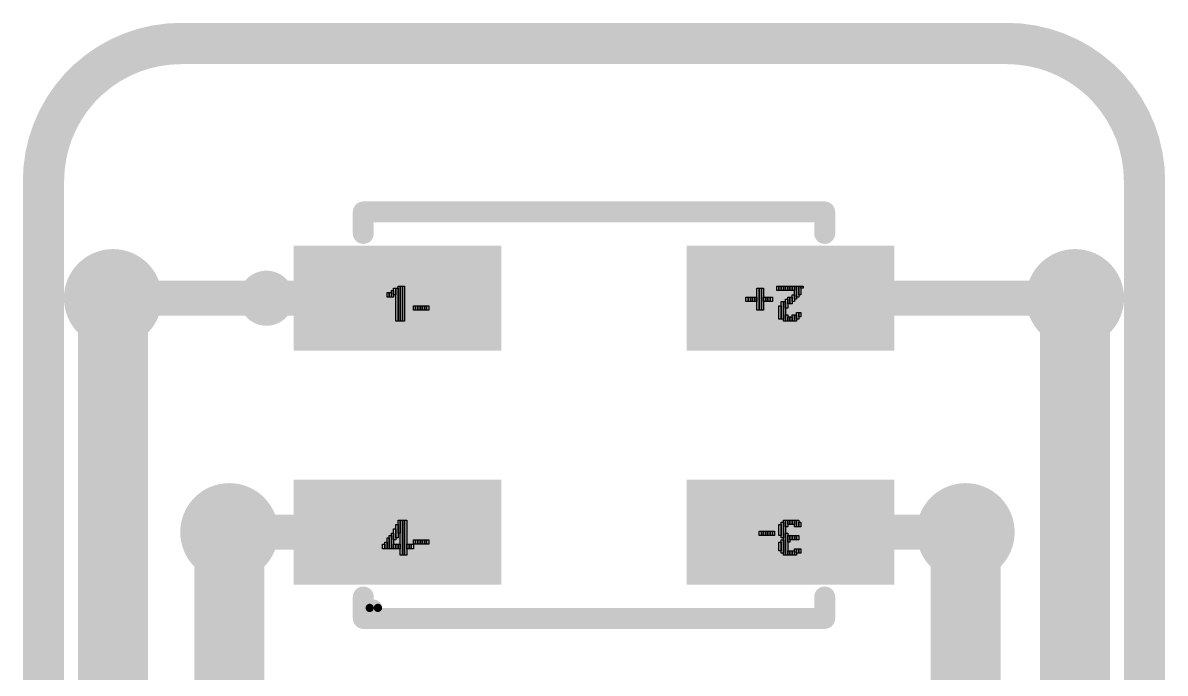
# Model space of a CAD drawing. Header units: millimetres. Extents: x 40.1 to 48.5, y 25.2 to 70.5.
# Drawn here: x 40.25 to 48.55, y 65.83 to 70.55 of the extents above; entities that cross this region are included whole.
import ezdxf

# ---------------------------------------------------------------- set-up
doc = ezdxf.new("R2010")
doc.units = ezdxf.units.MM
for name, color, linetype in [('BottomLayer', 5, 'Continuous'), ('BottomSolder', 6, 'Continuous'), ('Mechanical1', 6, 'Continuous'), ('Mechanical15', 56, 'Continuous'), ('MidLayer2', 76, 'Continuous'), ('MultiLayer', 9, 'Continuous'), ('TopLayer', 1, 'Continuous'), ('TopOverlay', 2, 'Continuous'), ('TopPaste', 8, 'Continuous'), ('TopSolder', 216, 'Continuous')]:
    doc.layers.add(name, color=color, linetype=linetype)

# ---------------------------------------------------------------- blocks, each defined once
blk = doc.blocks.new('LED_SMD_4P_L3_2_W2_8_P1_70_TL_13')
at = {"layer": 'Mechanical15'}
for p, q in [((-1.456, 0.874), (-1.456, 0.922)), ((-1.456, 0.922), (-1.44, 0.922)), ((-1.44, 0.682), (-1.44, 0.922)), ((-1.44, 0.922), (-1.424, 0.922)), ((-1.44, 0.922), (-1.44, 0.874)), ((-1.424, 0.682), (-1.424, 0.938)), ((-1.424, 0.938), (-1.408, 0.938)), ((-1.424, 0.922), (-1.424, 0.682)), ((-1.408, 0.682), (-1.408, 0.938)), ((-1.408, 0.938), (-1.392, 0.938)), ((-1.408, 0.938), (-1.408, 0.682)), ((-1.392, 0.682), (-1.392, 0.938)), ((-1.392, 0.938), (-1.376, 0.938)), ((-1.392, 0.938), (-1.392, 0.682)), ((-1.376, 0.938), (-1.376, 0.682)), ((1.184, 0.762), (1.184, 0.922)), ((1.184, 0.922), (1.2, 0.922)), ((1.2, 0.762), (1.2, 0.922)), ((1.2, 0.922), (1.216, 0.922)), ((1.2, 0.922), (1.2, 0.762)), ((1.216, 0.762), (1.216, 0.922)), ((1.216, 0.922), (1.232, 0.922)), ((1.216, 0.922), (1.216, 0.762)), ((1.232, 0.922), (1.232, 0.762)), ((1.328, 0.906), (1.328, 0.938)), ((1.328, 0.938), (1.344, 0.938)), ((1.344, 0.906), (1.344, 0.938)), ((1.344, 0.938), (1.36, 0.938)), ((1.344, 0.938), (1.344, 0.906)), ((1.36, 0.906), (1.36, 0.938)), ((1.36, 0.938), (1.376, 0.938)), ((1.36, 0.938), (1.36, 0.906)), ((1.376, 0.906), (1.376, 0.938)), ((1.376, 0.938), (1.392, 0.938)), ((1.376, 0.938), (1.376, 0.906)), ((1.392, 0.906), (1.392, 0.938)), ((1.392, 0.938), (1.408, 0.938)), ((1.392, 0.938), (1.392, 0.906)), ((1.408, 0.906), (1.408, 0.938)), ((1.408, 0.938), (1.424, 0.938)), ((1.408, 0.938), (1.408, 0.906)), ((1.424, 0.906), (1.424, 0.938)), ((1.424, 0.938), (1.44, 0.938)), ((1.424, 0.938), (1.424, 0.906)), ((1.44, 0.906), (1.44, 0.938)), ((1.44, 0.938), (1.456, 0.938)), ((1.44, 0.938), (1.44, 0.906)), ((1.456, 0.842), (1.456, 0.938)), ((1.456, 0.938), (1.472, 0.938)), ((1.456, 0.938), (1.456, 0.906)), ((1.472, 0.858), (1.472, 0.938)), ((1.472, 0.938), (1.488, 0.938)), ((1.472, 0.938), (1.472, 0.842)), ((1.488, 0.874), (1.488, 0.938)), ((1.488, 0.938), (1.504, 0.938)), ((1.488, 0.938), (1.488, 0.858)), ((1.504, 0.922), (1.504, 0.938)), ((1.504, 0.938), (1.52, 0.938)), ((1.504, 0.938), (1.504, 0.874)), ((1.52, 0.922), (1.504, 0.922)), ((1.52, 0.938), (1.52, 0.922)), ((-1.504, 0.858), (-1.504, 0.89)), ((-1.504, 0.89), (-1.488, 0.89)), ((-1.488, 0.858), (-1.504, 0.858)), ((-1.488, 0.858), (-1.488, 0.89)), ((-1.488, 0.89), (-1.472, 0.89)), ((-1.488, 0.89), (-1.488, 0.858)), ((-1.472, 0.858), (-1.488, 0.858)), ((-1.472, 0.858), (-1.472, 0.906)), ((-1.472, 0.906), (-1.456, 0.906)), ((-1.472, 0.89), (-1.472, 0.858)), ((-1.456, 0.858), (-1.472, 0.858)), ((-1.456, 0.906), (-1.456, 0.858)), ((-1.44, 0.874), (-1.456, 0.874)), ((1.104, 0.826), (1.104, 0.858)), ((1.104, 0.858), (1.12, 0.858)), ((1.12, 0.826), (1.12, 0.858)), ((1.12, 0.858), (1.136, 0.858)), ((1.12, 0.858), (1.12, 0.826)), ((1.136, 0.826), (1.136, 0.858)), ((1.136, 0.858), (1.152, 0.858)), ((1.136, 0.858), (1.136, 0.826)), ((1.152, 0.826), (1.152, 0.858)), ((1.152, 0.858), (1.168, 0.858)), ((1.152, 0.858), (1.152, 0.826)), ((1.168, 0.826), (1.168, 0.858)), ((1.168, 0.858), (1.184, 0.858)), ((1.168, 0.858), (1.168, 0.826)), ((1.184, 0.858), (1.184, 0.826)), ((1.232, 0.826), (1.232, 0.858)), ((1.232, 0.858), (1.248, 0.858)), ((1.248, 0.826), (1.248, 0.858)), ((1.248, 0.858), (1.264, 0.858)), ((1.248, 0.858), (1.248, 0.826)), ((1.264, 0.826), (1.264, 0.858)), ((1.264, 0.858), (1.28, 0.858)), ((1.264, 0.858), (1.264, 0.826)), ((1.28, 0.826), (1.28, 0.858)), ((1.28, 0.858), (1.296, 0.858)), ((1.28, 0.858), (1.28, 0.826)), ((1.296, 0.858), (1.296, 0.826)), ((1.344, 0.906), (1.328, 0.906)), ((1.36, 0.906), (1.344, 0.906)), ((1.376, 0.906), (1.36, 0.906)), ((1.392, 0.906), (1.376, 0.906)), ((1.408, 0.906), (1.392, 0.906)), ((1.392, 0.778), (1.392, 0.842)), ((1.392, 0.842), (1.408, 0.842)), ((1.424, 0.906), (1.408, 0.906)), ((1.408, 0.81), (1.408, 0.858)), ((1.408, 0.858), (1.424, 0.858)), ((1.408, 0.842), (1.408, 0.778)), ((1.44, 0.906), (1.424, 0.906)), ((1.424, 0.81), (1.424, 0.858)), ((1.424, 0.858), (1.44, 0.858)), ((1.424, 0.858), (1.424, 0.81)), ((1.456, 0.906), (1.44, 0.906)), ((1.44, 0.826), (1.44, 0.874)), ((1.44, 0.874), (1.456, 0.874)), ((1.44, 0.858), (1.44, 0.81)), ((1.456, 0.874), (1.456, 0.826)), ((1.472, 0.842), (1.456, 0.842)), ((1.488, 0.858), (1.472, 0.858)), ((1.504, 0.874), (1.488, 0.874)), ((-1.312, 0.762), (-1.312, 0.794)), ((-1.312, 0.794), (-1.296, 0.794)), ((-1.296, 0.762), (-1.312, 0.762)), ((-1.296, 0.762), (-1.296, 0.794)), ((-1.296, 0.794), (-1.28, 0.794)), ((-1.296, 0.794), (-1.296, 0.762)), ((-1.28, 0.762), (-1.296, 0.762)), ((-1.28, 0.762), (-1.28, 0.794)), ((-1.28, 0.794), (-1.264, 0.794)), ((-1.28, 0.794), (-1.28, 0.762)), ((-1.264, 0.762), (-1.28, 0.762)), ((-1.264, 0.762), (-1.264, 0.794)), ((-1.264, 0.794), (-1.248, 0.794)), ((-1.264, 0.794), (-1.264, 0.762)), ((-1.248, 0.762), (-1.264, 0.762)), ((-1.248, 0.762), (-1.248, 0.794)), ((-1.248, 0.794), (-1.232, 0.794)), ((-1.248, 0.794), (-1.248, 0.762)), ((-1.232, 0.762), (-1.248, 0.762)), ((-1.232, 0.762), (-1.232, 0.794)), ((-1.232, 0.794), (-1.216, 0.794)), ((-1.232, 0.794), (-1.232, 0.762)), ((-1.216, 0.762), (-1.232, 0.762)), ((-1.216, 0.762), (-1.216, 0.794)), ((-1.216, 0.794), (-1.2, 0.794)), ((-1.216, 0.794), (-1.216, 0.762)), ((-1.2, 0.762), (-1.216, 0.762)), ((-1.2, 0.794), (-1.2, 0.762)), ((1.12, 0.826), (1.104, 0.826)), ((1.136, 0.826), (1.12, 0.826)), ((1.152, 0.826), (1.136, 0.826)), ((1.168, 0.826), (1.152, 0.826)), ((1.184, 0.826), (1.168, 0.826)), ((1.2, 0.762), (1.184, 0.762)), ((1.216, 0.762), (1.2, 0.762)), ((1.232, 0.762), (1.216, 0.762)), ((1.248, 0.826), (1.232, 0.826)), ((1.264, 0.826), (1.248, 0.826)), ((1.28, 0.826), (1.264, 0.826)), ((1.296, 0.826), (1.28, 0.826)), ((1.344, 0.698), (1.344, 0.794)), ((1.344, 0.794), (1.36, 0.794)), ((1.36, 0.698), (1.36, 0.826)), ((1.36, 0.826), (1.376, 0.826)), ((1.36, 0.794), (1.36, 0.698)), ((1.376, 0.682), (1.376, 0.826)), ((1.376, 0.826), (1.392, 0.826)), ((1.376, 0.826), (1.376, 0.698)), ((1.392, 0.826), (1.392, 0.682)), ((1.408, 0.778), (1.392, 0.778)), ((1.424, 0.81), (1.408, 0.81)), ((1.44, 0.81), (1.424, 0.81)), ((1.456, 0.826), (1.44, 0.826)), ((-1.424, 0.682), (-1.44, 0.682)), ((-1.408, 0.682), (-1.424, 0.682)), ((-1.392, 0.682), (-1.408, 0.682)), ((-1.376, 0.682), (-1.392, 0.682)), ((1.36, 0.698), (1.344, 0.698)), ((1.376, 0.698), (1.36, 0.698)), ((1.392, 0.682), (1.376, 0.682)), ((1.392, 0.682), (1.392, 0.73)), ((1.392, 0.73), (1.408, 0.73)), ((1.408, 0.682), (1.392, 0.682)), ((1.408, 0.73), (1.408, 0.682)), ((1.408, 0.682), (1.408, 0.714)), ((1.408, 0.714), (1.424, 0.714)), ((1.424, 0.682), (1.408, 0.682)), ((1.424, 0.682), (1.424, 0.714)), ((1.424, 0.714), (1.44, 0.714)), ((1.424, 0.714), (1.424, 0.682)), ((1.44, 0.682), (1.424, 0.682)), ((1.44, 0.682), (1.44, 0.73)), ((1.44, 0.73), (1.456, 0.73)), ((1.44, 0.714), (1.44, 0.682)), ((1.456, 0.682), (1.44, 0.682)), ((1.456, 0.682), (1.456, 0.73)), ((1.456, 0.73), (1.472, 0.73)), ((1.456, 0.73), (1.456, 0.682)), ((1.472, 0.682), (1.456, 0.682)), ((1.472, 0.698), (1.472, 0.746)), ((1.472, 0.746), (1.488, 0.746)), ((1.472, 0.73), (1.472, 0.682)), ((1.488, 0.698), (1.472, 0.698)), ((1.488, 0.714), (1.488, 0.746)), ((1.488, 0.746), (1.504, 0.746)), ((1.488, 0.746), (1.488, 0.698)), ((1.504, 0.714), (1.488, 0.714)), ((1.504, 0.746), (1.504, 0.714)), ((-1.456, -0.906), (-1.456, -0.826)), ((-1.456, -0.826), (-1.44, -0.826)), ((-1.44, -0.89), (-1.44, -0.794)), ((-1.44, -0.794), (-1.424, -0.794)), ((-1.44, -0.826), (-1.44, -0.906)), ((-1.424, -0.858), (-1.424, -0.762)), ((-1.424, -0.762), (-1.408, -0.762)), ((-1.424, -0.794), (-1.424, -0.89)), ((-1.408, -1.018), (-1.408, -0.762)), ((-1.408, -0.762), (-1.392, -0.762)), ((-1.408, -0.762), (-1.408, -0.858)), ((-1.392, -1.018), (-1.392, -0.762)), ((-1.392, -0.762), (-1.376, -0.762)), ((-1.392, -0.762), (-1.392, -1.018)), ((-1.376, -1.018), (-1.376, -0.762)), ((-1.376, -0.762), (-1.36, -0.762)), ((-1.376, -0.762), (-1.376, -1.018)), ((-1.36, -0.762), (-1.36, -1.018)), ((1.344, -0.874), (1.344, -0.794)), ((1.344, -0.794), (1.36, -0.794)), ((1.36, -0.89), (1.36, -0.778)), ((1.36, -0.778), (1.376, -0.778)), ((1.36, -0.794), (1.36, -0.874)), ((1.376, -1.018), (1.376, -0.762)), ((1.376, -0.762), (1.392, -0.762)), ((1.376, -0.778), (1.376, -0.89)), ((1.392, -0.81), (1.392, -0.762)), ((1.392, -0.762), (1.408, -0.762)), ((1.392, -0.762), (1.392, -1.018)), ((1.408, -0.81), (1.392, -0.81)), ((1.408, -0.794), (1.408, -0.762)), ((1.408, -0.762), (1.424, -0.762)), ((1.408, -0.762), (1.408, -0.81)), ((1.424, -0.794), (1.408, -0.794)), ((1.424, -0.794), (1.424, -0.762)), ((1.424, -0.762), (1.44, -0.762)), ((1.424, -0.762), (1.424, -0.794)), ((1.44, -0.794), (1.424, -0.794)), ((1.44, -0.794), (1.44, -0.762)), ((1.44, -0.762), (1.456, -0.762)), ((1.44, -0.762), (1.44, -0.794)), ((1.456, -0.794), (1.44, -0.794)), ((1.456, -0.81), (1.456, -0.762)), ((1.456, -0.762), (1.472, -0.762)), ((1.456, -0.762), (1.456, -0.794)), ((1.472, -0.81), (1.456, -0.81)), ((1.472, -0.81), (1.472, -0.762)), ((1.472, -0.762), (1.488, -0.762)), ((1.472, -0.762), (1.472, -0.81)), ((1.488, -0.81), (1.472, -0.81)), ((1.488, -0.762), (1.488, -0.81)), ((1.488, -0.81), (1.488, -0.778)), ((1.488, -0.778), (1.504, -0.778)), ((1.504, -0.81), (1.488, -0.81)), ((1.504, -0.778), (1.504, -0.81)), ((-1.504, -0.97), (-1.504, -0.89)), ((-1.504, -0.89), (-1.488, -0.89)), ((-1.488, -0.97), (-1.488, -0.874)), ((-1.488, -0.874), (-1.472, -0.874)), ((-1.488, -0.89), (-1.488, -0.97)), ((-1.472, -0.97), (-1.472, -0.858)), ((-1.472, -0.858), (-1.456, -0.858)), ((-1.472, -0.874), (-1.472, -0.97)), ((-1.456, -0.858), (-1.456, -0.97)), ((-1.44, -0.906), (-1.456, -0.906)), ((-1.424, -0.89), (-1.44, -0.89)), ((-1.408, -0.858), (-1.424, -0.858)), ((-1.312, -0.938), (-1.312, -0.906)), ((-1.312, -0.906), (-1.296, -0.906)), ((-1.296, -0.938), (-1.296, -0.906)), ((-1.296, -0.906), (-1.28, -0.906)), ((-1.296, -0.906), (-1.296, -0.938)), ((-1.28, -0.938), (-1.28, -0.906)), ((-1.28, -0.906), (-1.264, -0.906)), ((-1.28, -0.906), (-1.28, -0.938)), ((-1.264, -0.938), (-1.264, -0.906)), ((-1.264, -0.906), (-1.248, -0.906)), ((-1.264, -0.906), (-1.264, -0.938)), ((-1.248, -0.938), (-1.248, -0.906)), ((-1.248, -0.906), (-1.232, -0.906)), ((-1.248, -0.906), (-1.248, -0.938)), ((-1.232, -0.938), (-1.232, -0.906)), ((-1.232, -0.906), (-1.216, -0.906)), ((-1.232, -0.906), (-1.232, -0.938)), ((-1.216, -0.938), (-1.216, -0.906)), ((-1.216, -0.906), (-1.2, -0.906)), ((-1.216, -0.906), (-1.216, -0.938)), ((-1.2, -0.906), (-1.2, -0.938)), ((1.2, -0.874), (1.2, -0.842)), ((1.2, -0.842), (1.216, -0.842)), ((1.216, -0.874), (1.2, -0.874)), ((1.216, -0.874), (1.216, -0.842)), ((1.216, -0.842), (1.232, -0.842)), ((1.216, -0.842), (1.216, -0.874)), ((1.232, -0.874), (1.216, -0.874)), ((1.232, -0.874), (1.232, -0.842)), ((1.232, -0.842), (1.248, -0.842)), ((1.232, -0.842), (1.232, -0.874)), ((1.248, -0.874), (1.232, -0.874)), ((1.248, -0.874), (1.248, -0.842)), ((1.248, -0.842), (1.264, -0.842)), ((1.248, -0.842), (1.248, -0.874)), ((1.264, -0.874), (1.248, -0.874)), ((1.264, -0.874), (1.264, -0.842)), ((1.264, -0.842), (1.28, -0.842)), ((1.264, -0.842), (1.264, -0.874)), ((1.28, -0.874), (1.264, -0.874)), ((1.28, -0.874), (1.28, -0.842)), ((1.28, -0.842), (1.296, -0.842)), ((1.28, -0.842), (1.28, -0.874)), ((1.296, -0.874), (1.28, -0.874)), ((1.296, -0.874), (1.296, -0.842)), ((1.296, -0.842), (1.312, -0.842)), ((1.296, -0.842), (1.296, -0.874)), ((1.312, -0.874), (1.296, -0.874)), ((1.312, -0.842), (1.312, -0.874)), ((1.36, -0.874), (1.344, -0.874)), ((1.376, -0.89), (1.36, -0.89)), ((1.36, -1.002), (1.36, -0.906)), ((1.36, -0.906), (1.376, -0.906)), ((1.376, -0.906), (1.376, -1.002)), ((1.392, -1.018), (1.392, -0.858)), ((1.392, -0.858), (1.408, -0.858)), ((1.408, -0.858), (1.408, -1.018)), ((1.408, -0.922), (1.408, -0.874)), ((1.408, -0.874), (1.424, -0.874)), ((1.424, -0.906), (1.424, -0.874)), ((1.424, -0.874), (1.44, -0.874)), ((1.424, -0.874), (1.424, -0.922)), ((1.44, -0.906), (1.424, -0.906)), ((1.44, -0.906), (1.44, -0.874)), ((1.44, -0.874), (1.456, -0.874)), ((1.44, -0.874), (1.44, -0.906)), ((1.456, -0.906), (1.44, -0.906)), ((1.456, -0.906), (1.456, -0.874)), ((1.456, -0.874), (1.472, -0.874)), ((1.456, -0.874), (1.456, -0.906)), ((1.472, -0.906), (1.456, -0.906)), ((1.472, -0.906), (1.472, -0.874)), ((1.472, -0.874), (1.488, -0.874)), ((1.472, -0.874), (1.472, -0.906)), ((1.488, -0.906), (1.472, -0.906)), ((1.488, -0.874), (1.488, -0.906)), ((-1.536, -0.97), (-1.536, -0.938)), ((-1.536, -0.938), (-1.52, -0.938)), ((-1.52, -0.97), (-1.536, -0.97)), ((-1.52, -0.97), (-1.52, -0.922)), ((-1.52, -0.922), (-1.504, -0.922)), ((-1.52, -0.938), (-1.52, -0.97)), ((-1.504, -0.97), (-1.52, -0.97)), ((-1.504, -0.922), (-1.504, -0.97)), ((-1.488, -0.97), (-1.504, -0.97)), ((-1.472, -0.97), (-1.488, -0.97)), ((-1.456, -0.97), (-1.472, -0.97)), ((-1.456, -0.97), (-1.456, -0.938)), ((-1.456, -0.938), (-1.44, -0.938)), ((-1.44, -0.97), (-1.456, -0.97)), ((-1.44, -0.97), (-1.44, -0.938)), ((-1.44, -0.938), (-1.424, -0.938)), ((-1.44, -0.938), (-1.44, -0.97)), ((-1.424, -0.97), (-1.44, -0.97)), ((-1.424, -0.97), (-1.424, -0.938)), ((-1.424, -0.938), (-1.408, -0.938)), ((-1.424, -0.938), (-1.424, -0.97)), ((-1.408, -0.97), (-1.424, -0.97)), ((-1.408, -0.938), (-1.408, -0.97)), ((-1.36, -0.97), (-1.36, -0.938)), ((-1.36, -0.938), (-1.344, -0.938)), ((-1.344, -0.97), (-1.36, -0.97)), ((-1.344, -0.97), (-1.344, -0.938)), ((-1.344, -0.938), (-1.328, -0.938)), ((-1.344, -0.938), (-1.344, -0.97)), ((-1.328, -0.97), (-1.344, -0.97)), ((-1.328, -0.97), (-1.328, -0.938)), ((-1.328, -0.938), (-1.312, -0.938)), ((-1.328, -0.938), (-1.328, -0.97)), ((-1.312, -0.97), (-1.328, -0.97)), ((-1.296, -0.938), (-1.312, -0.938)), ((-1.312, -0.938), (-1.312, -0.97)), ((-1.28, -0.938), (-1.296, -0.938)), ((-1.264, -0.938), (-1.28, -0.938)), ((-1.248, -0.938), (-1.264, -0.938)), ((-1.232, -0.938), (-1.248, -0.938)), ((-1.216, -0.938), (-1.232, -0.938)), ((-1.2, -0.938), (-1.216, -0.938)), ((1.344, -0.986), (1.344, -0.922)), ((1.344, -0.922), (1.36, -0.922)), ((1.36, -0.986), (1.344, -0.986)), ((1.36, -0.922), (1.36, -0.986)), ((1.424, -0.922), (1.408, -0.922)), ((1.408, -1.018), (1.408, -0.986)), ((1.408, -0.986), (1.424, -0.986)), ((1.424, -1.018), (1.424, -0.986)), ((1.424, -0.986), (1.44, -0.986)), ((1.424, -0.986), (1.424, -1.018)), ((1.44, -1.018), (1.44, -0.986)), ((1.44, -0.986), (1.456, -0.986)), ((1.44, -0.986), (1.44, -1.018)), ((1.456, -1.018), (1.456, -0.97)), ((1.456, -0.97), (1.472, -0.97)), ((1.456, -0.986), (1.456, -1.018)), ((1.472, -1.002), (1.472, -0.97)), ((1.472, -0.97), (1.488, -0.97)), ((1.472, -0.97), (1.472, -1.018)), ((1.488, -1.002), (1.488, -0.97)), ((1.488, -0.97), (1.504, -0.97)), ((1.488, -0.97), (1.488, -1.002)), ((1.504, -0.97), (1.504, -1.002)), ((-1.392, -1.018), (-1.408, -1.018)), ((-1.376, -1.018), (-1.392, -1.018)), ((-1.36, -1.018), (-1.376, -1.018)), ((1.376, -1.002), (1.36, -1.002)), ((1.392, -1.018), (1.376, -1.018)), ((1.408, -1.018), (1.392, -1.018)), ((1.424, -1.018), (1.408, -1.018)), ((1.44, -1.018), (1.424, -1.018)), ((1.456, -1.018), (1.44, -1.018)), ((1.472, -1.018), (1.456, -1.018)), ((1.488, -1.002), (1.472, -1.002)), ((1.504, -1.002), (1.488, -1.002))]:
    blk.add_line(p, q, dxfattribs=at)
for points, const_width in [([(-1.7997, 0.8498, 1), (-1.9999, 0.8498, 1)], 0.2), ([(-2.0499, 0.8498, 1), (-1.9499, 0.8498, 1)], 0.1), ([(-1.8497, 0.8498, 1), (-1.7497, 0.8498, 1)], 0.1)]:
    blk.add_lwpolyline(points, format="xyb", close=True, dxfattribs=dict(at, const_width=const_width))
at = {"layer": 'MidLayer2'}
for points, const_width in [([(-1.5701, -1.3999, 1), (-1.63, -1.3999, 1)], 0.06), ([(-1.645, -1.3999, 1), (-1.615, -1.3999, 1)], 0.03), ([(-1.5851, -1.3999, 1), (-1.5551, -1.3999, 1)], 0.03)]:
    blk.add_lwpolyline(points, format="xyb", close=True, dxfattribs=dict(at, const_width=const_width))
at = {"layer": 'TopLayer'}
for points, const_width in [([(-1.7538, 1.13), (-1.7538, 0.57)], 0.6525), ([(-1.1013, 1.13), (-1.1013, 0.57)], 0.6525), ([(1.1013, 1.13), (1.1013, 0.57)], 0.6525), ([(1.7538, 1.13), (1.7538, 0.57)], 0.6525), ([(-0.775, 0.99), (-2.08, 0.99)], 0.28), ([(2.08, 0.99), (0.775, 0.99)], 0.28), ([(-0.775, 0.71), (-2.08, 0.71)], 0.28), ([(2.08, 0.71), (0.775, 0.71)], 0.28), ([(-1.7538, -0.57), (-1.7538, -1.13)], 0.6525), ([(-1.1013, -0.57), (-1.1013, -1.13)], 0.6525), ([(1.1013, -0.57), (1.1013, -1.13)], 0.6525), ([(1.7538, -0.57), (1.7538, -1.13)], 0.6525), ([(-0.775, -0.71), (-2.08, -0.71)], 0.28), ([(2.08, -0.71), (0.775, -0.71)], 0.28), ([(-0.775, -0.99), (-2.08, -0.99)], 0.28), ([(2.08, -0.99), (0.775, -0.99)], 0.28)]:
    blk.add_lwpolyline(points, dxfattribs=dict(at, const_width=const_width))
at = {"layer": 'TopLayer', "const_width": 0.28}
for points in [[(-1.5675, 0.85, 1), (-1.2875, 0.85, 1)], [(1.2875, 0.85, 1), (1.5675, 0.85, 1)], [(-1.5675, -0.85, 1), (-1.2875, -0.85, 1)], [(1.2875, -0.85, 1), (1.5675, -0.85, 1)]]:
    blk.add_lwpolyline(points, format="xyb", close=True, dxfattribs=at)
at = {"layer": 'TopOverlay', "const_width": 0.1524}
for points in [[(-1.6762, 1.3205), (-1.6762, 1.4762)], [(-1.6762, 1.4762), (1.6762, 1.4762)], [(1.6762, 1.3205), (1.6762, 1.4762)], [(-1.6762, -1.4762), (-1.6762, -1.3205)], [(1.6762, -1.4762), (1.6762, -1.3205)], [(-1.6762, -1.4762), (1.6762, -1.4762)]]:
    blk.add_lwpolyline(points, dxfattribs=at)
at = {"layer": 'TopOverlay'}
for points, const_width in [([(-1.7143, 1.4762, 1), (-1.6381, 1.4762, 1)], 0.0762), ([(-1.7143, 1.4762, 1), (-1.6381, 1.4762, 1)], 0.0762), ([(1.6381, 1.4762, 1), (1.7143, 1.4762, 1)], 0.0762), ([(1.6381, 1.4762, 1), (1.7143, 1.4762, 1)], 0.0762), ([(-1.7143, 1.3205, 1), (-1.6381, 1.3205, 1)], 0.0762), ([(1.6381, 1.3205, 1), (1.7143, 1.3205, 1)], 0.0762), ([(-2.2798, 0.8498, 1), (-2.4799, 0.8498, 1)], 0.2), ([(-2.5299, 0.8498, 1), (-2.4299, 0.8498, 1)], 0.1), ([(-2.3298, 0.8498, 1), (-2.2298, 0.8498, 1)], 0.1), ([(-1.7143, -1.3205, 1), (-1.6381, -1.3205, 1)], 0.0762), ([(1.6381, -1.3205, 1), (1.7143, -1.3205, 1)], 0.0762), ([(-1.7143, -1.4762, 1), (-1.6381, -1.4762, 1)], 0.0762), ([(-1.7143, -1.4762, 1), (-1.6381, -1.4762, 1)], 0.0762), ([(1.6381, -1.4762, 1), (1.7143, -1.4762, 1)], 0.0762), ([(1.6381, -1.4762, 1), (1.7143, -1.4762, 1)], 0.0762)]:
    blk.add_lwpolyline(points, format="xyb", close=True, dxfattribs=dict(at, const_width=const_width))
at = {"layer": 'TopPaste'}
for points, const_width in [([(-1.7538, 1.13), (-1.7538, 0.57)], 0.6525), ([(-1.1013, 1.13), (-1.1013, 0.57)], 0.6525), ([(1.1013, 1.13), (1.1013, 0.57)], 0.6525), ([(1.7538, 1.13), (1.7538, 0.57)], 0.6525), ([(-0.775, 0.99), (-2.08, 0.99)], 0.28), ([(2.08, 0.99), (0.775, 0.99)], 0.28), ([(-0.775, 0.71), (-2.08, 0.71)], 0.28), ([(2.08, 0.71), (0.775, 0.71)], 0.28), ([(-1.7538, -0.57), (-1.7538, -1.13)], 0.6525), ([(-1.1013, -0.57), (-1.1013, -1.13)], 0.6525), ([(1.1013, -0.57), (1.1013, -1.13)], 0.6525), ([(1.7538, -0.57), (1.7538, -1.13)], 0.6525), ([(-0.775, -0.71), (-2.08, -0.71)], 0.28), ([(2.08, -0.71), (0.775, -0.71)], 0.28), ([(-0.775, -0.99), (-2.08, -0.99)], 0.28), ([(2.08, -0.99), (0.775, -0.99)], 0.28)]:
    blk.add_lwpolyline(points, dxfattribs=dict(at, const_width=const_width))
at = {"layer": 'TopPaste', "const_width": 0.28}
for points in [[(-1.5675, 0.85, 1), (-1.2875, 0.85, 1)], [(1.2875, 0.85, 1), (1.5675, 0.85, 1)], [(-1.5675, -0.85, 1), (-1.2875, -0.85, 1)], [(1.2875, -0.85, 1), (1.5675, -0.85, 1)]]:
    blk.add_lwpolyline(points, format="xyb", close=True, dxfattribs=at)
at = {"layer": 'TopSolder'}
for points, const_width in [([(-1.8046, 1.2316), (-1.8046, 0.4684)], 0.7541), ([(-1.0505, 1.2316), (-1.0505, 0.4684)], 0.7541), ([(1.0505, 1.2316), (1.0505, 0.4684)], 0.7541), ([(1.8046, 1.2316), (1.8046, 0.4684)], 0.7541), ([(-0.6734, 1.0408), (-2.1816, 1.0408)], 0.3816), ([(2.1816, 1.0408), (0.6734, 1.0408)], 0.3816), ([(-0.6734, 0.6592), (-2.1816, 0.6592)], 0.3816), ([(2.1816, 0.6592), (0.6734, 0.6592)], 0.3816), ([(-1.8046, -0.4684), (-1.8046, -1.2316)], 0.7541), ([(-1.0505, -0.4684), (-1.0505, -1.2316)], 0.7541), ([(1.0505, -0.4684), (1.0505, -1.2316)], 0.7541), ([(1.8046, -0.4684), (1.8046, -1.2316)], 0.7541), ([(-0.6734, -0.6592), (-2.1816, -0.6592)], 0.3816), ([(2.1816, -0.6592), (0.6734, -0.6592)], 0.3816), ([(-0.6734, -1.0408), (-2.1816, -1.0408)], 0.3816), ([(2.1816, -1.0408), (0.6734, -1.0408)], 0.3816)]:
    blk.add_lwpolyline(points, dxfattribs=dict(at, const_width=const_width))
at = {"layer": 'TopSolder', "const_width": 0.3816}
for points in [[(-1.6183, 0.85, 1), (-1.2367, 0.85, 1)], [(1.2367, 0.85, 1), (1.6183, 0.85, 1)], [(-1.6183, -0.85, 1), (-1.2367, -0.85, 1)], [(1.2367, -0.85, 1), (1.6183, -0.85, 1)]]:
    blk.add_lwpolyline(points, format="xyb", close=True, dxfattribs=at)

msp = doc.modelspace()

# ---------------------------------------------------------------- linework, layer by layer
at = {"layer": 'BottomLayer'}
for points, const_width in [([(40.7013, 68.55, 1), (41.1087, 68.55, 1)], 0.1026), ([(40.778, 68.55, 1), (41.032, 68.55, 1)], 0.254), ([(47.6913, 68.55, 1), (48.0987, 68.55, 1)], 0.1026), ([(47.768, 68.55, 1), (48.022, 68.55, 1)], 0.254), ([(41.5463, 66.85, 1), (41.9537, 66.85, 1)], 0.1026), ([(41.623, 66.85, 1), (41.877, 66.85, 1)], 0.254), ([(46.8963, 66.85, 1), (47.3037, 66.85, 1)], 0.1026), ([(46.973, 66.85, 1), (47.227, 66.85, 1)], 0.254)]:
    msp.add_lwpolyline(points, format="xyb", close=True, dxfattribs=dict(at, const_width=const_width))
at = {"layer": 'BottomLayer', "const_width": 0.508}
for points in [[(40.905, 64.95), (40.905, 68.55)], [(47.895, 64.95), (47.895, 68.55)], [(41.75, 63.25), (41.75, 66.85)], [(47.1, 63.25), (47.1, 66.85)]]:
    msp.add_lwpolyline(points, dxfattribs=at)
at = {"layer": 'BottomSolder', "const_width": 0.2042}
for points in [[(40.6505, 68.55, 1), (41.1595, 68.55, 1)], [(47.6405, 68.55, 1), (48.1495, 68.55, 1)], [(41.4955, 66.85, 1), (42.0045, 66.85, 1)], [(46.8455, 66.85, 1), (47.3545, 66.85, 1)]]:
    msp.add_lwpolyline(points, format="xyb", close=True, dxfattribs=at)
at = {"layer": 'Mechanical1', "const_width": 0.3}
for points in [[(40.4, 69.4, -0.414214), (41.4, 70.4)], [(47.4, 70.4, -0.414214), (48.4, 69.4)]]:
    msp.add_lwpolyline(points, format="xyb", dxfattribs=at)
for points in [[(41.4, 70.4), (47.4, 70.4)], [(40.4, 26.4), (40.4, 69.4)], [(48.4, 26.4), (48.4, 69.4)]]:
    msp.add_lwpolyline(points, dxfattribs=at)
at = {"layer": 'Mechanical1', "const_width": 0.15}
for points in [[(41.325, 70.4, 1), (41.475, 70.4, 1)], [(41.325, 70.4, 1), (41.475, 70.4, 1)], [(47.325, 70.4, 1), (47.475, 70.4, 1)], [(47.325, 70.4, 1), (47.475, 70.4, 1)], [(40.325, 69.4, 1), (40.475, 69.4, 1)], [(40.325, 69.4, 1), (40.475, 69.4, 1)], [(48.325, 69.4, 1), (48.475, 69.4, 1)], [(48.325, 69.4, 1), (48.475, 69.4, 1)]]:
    msp.add_lwpolyline(points, format="xyb", close=True, dxfattribs=at)
at = {"layer": 'MidLayer2', "const_width": 0.1026}
for points in [[(40.7013, 68.55, 1), (41.1087, 68.55, 1)], [(47.6913, 68.55, 1), (48.0987, 68.55, 1)], [(41.5463, 66.85, 1), (41.9537, 66.85, 1)], [(46.8963, 66.85, 1), (47.3037, 66.85, 1)]]:
    msp.add_lwpolyline(points, format="xyb", close=True, dxfattribs=at)
at = {"layer": 'MultiLayer', "const_width": 0.1026}
for points in [[(40.7013, 68.55, 1), (41.1087, 68.55, 1)], [(47.6913, 68.55, 1), (48.0987, 68.55, 1)], [(41.5463, 66.85, 1), (41.9537, 66.85, 1)], [(46.8963, 66.85, 1), (47.3037, 66.85, 1)]]:
    msp.add_lwpolyline(points, format="xyb", close=True, dxfattribs=at)
at = {"layer": 'TopLayer'}
for points, const_width in [([(40.7013, 68.55, 1), (41.1087, 68.55, 1)], 0.1026), ([(47.6913, 68.55, 1), (48.0987, 68.55, 1)], 0.1026), ([(40.8415, 68.55, 1), (40.9685, 68.55, 1)], 0.127), ([(42.909, 68.55, 1), (43.036, 68.55, 1)], 0.127), ([(45.764, 68.55, 1), (45.891, 68.55, 1)], 0.127), ([(47.8315, 68.55, 1), (47.9585, 68.55, 1)], 0.127), ([(41.5463, 66.85, 1), (41.9537, 66.85, 1)], 0.1026), ([(46.8963, 66.85, 1), (47.3037, 66.85, 1)], 0.1026), ([(41.6865, 66.85, 1), (41.8135, 66.85, 1)], 0.127), ([(42.909, 66.85, 1), (43.036, 66.85, 1)], 0.127), ([(45.764, 66.85, 1), (45.891, 66.85, 1)], 0.127), ([(47.0365, 66.85, 1), (47.1635, 66.85, 1)], 0.127)]:
    msp.add_lwpolyline(points, format="xyb", close=True, dxfattribs=dict(at, const_width=const_width))
at = {"layer": 'TopLayer', "const_width": 0.254}
for points in [[(40.905, 68.55), (42.9725, 68.55)], [(45.8275, 68.55), (47.895, 68.55)], [(41.75, 66.85), (42.9725, 66.85)], [(45.8275, 66.85), (47.1, 66.85)]]:
    msp.add_lwpolyline(points, dxfattribs=at)
at = {"layer": 'TopSolder', "const_width": 0.2042}
for points in [[(40.6505, 68.55, 1), (41.1595, 68.55, 1)], [(47.6405, 68.55, 1), (48.1495, 68.55, 1)], [(41.4955, 66.85, 1), (42.0045, 66.85, 1)], [(46.8455, 66.85, 1), (47.3545, 66.85, 1)]]:
    msp.add_lwpolyline(points, format="xyb", close=True, dxfattribs=at)

# ---------------------------------------------------------------- block references
msp.add_blockref('LED_SMD_4P_L3_2_W2_8_P1_70_TL_13', (44.4, 67.7))

doc.saveas('drawing.dxf')
